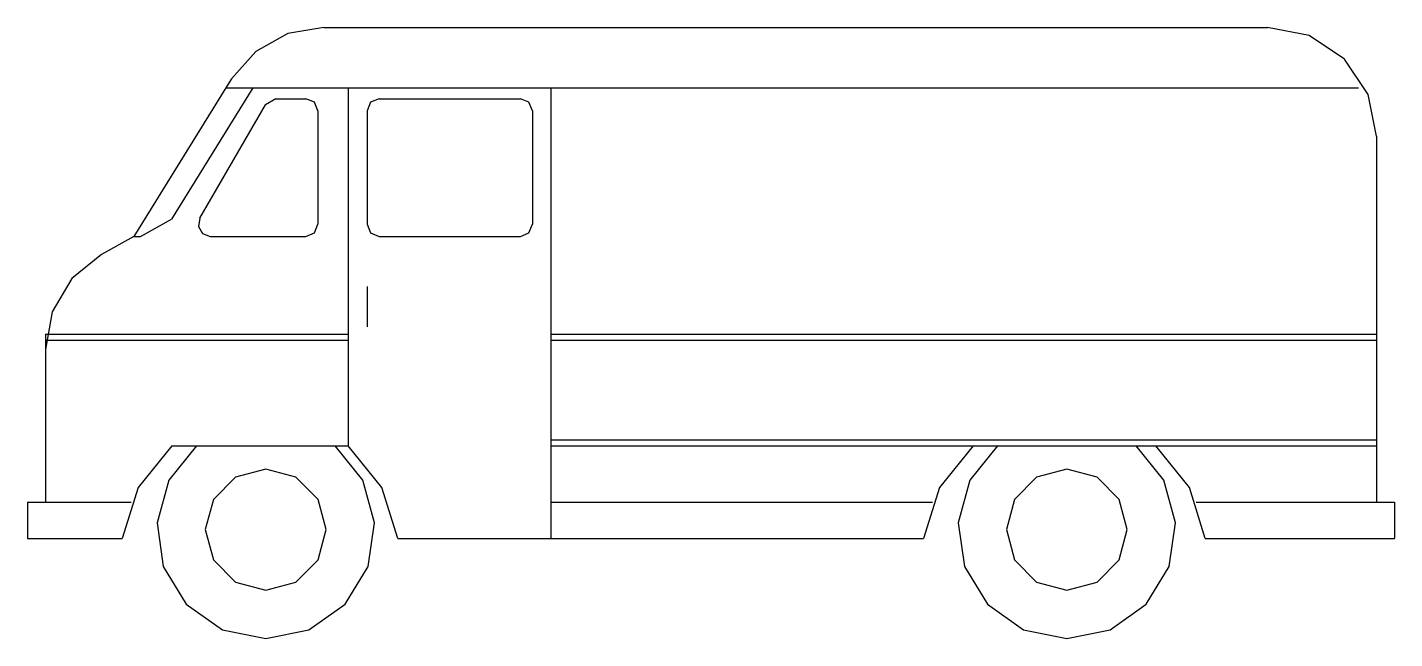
# Model space of a CAD drawing. Extents: x 12.25 to 17.19, y 3.41 to 5.62.
import ezdxf

# ---------------------------------------------------------------- set-up
doc = ezdxf.new("R2010")
doc.units = 0
doc.header["$MEASUREMENT"] = 0
doc.layers.get('0').update_dxf_attribs({"linetype": 'CONTINUOUS'})

msp = doc.modelspace()

# ---------------------------------------------------------------- linework, layer by layer
at = {"color": 0}
for points in [[(13.1882, 5.6011), (13.0721, 5.5367)], [(13.319, 5.6236), (13.1882, 5.6011)], [(13.319, 5.6236), (16.7331, 5.6236)], [(16.8841, 5.5937), (16.7331, 5.6236)], [(17.0116, 5.508), (16.8841, 5.5937)], [(13.0721, 5.5367), (12.984, 5.437)], [(17.0973, 5.3805), (17.0116, 5.508)], [(12.9639, 5.4047), (12.6309, 4.8675)], [(13.0615, 5.4047), (12.7671, 4.9294)], [(12.984, 5.437), (12.9639, 5.4047)], [(12.9639, 5.4047), (13.0615, 5.4047)], [(13.0615, 5.4047), (17.0616, 5.4047)], [(13.4072, 5.4047), (13.4072, 4.1105)], [(14.1399, 5.4047), (14.1399, 3.7751)], [(12.8696, 4.9331), (13.107, 5.344)], [(13.1451, 5.3657), (13.107, 5.344)], [(13.1451, 5.3657), (13.2534, 5.3657)], [(13.2846, 5.353), (13.2534, 5.3657)], [(13.2973, 5.3218), (13.2846, 5.353)], [(13.4879, 5.353), (13.4752, 5.3218)], [(13.5191, 5.3657), (13.4879, 5.353)], [(13.5191, 5.3657), (14.03, 5.3657)], [(14.0608, 5.353), (14.03, 5.3657)], [(14.0739, 5.3218), (14.0608, 5.353)], [(17.1272, 5.2296), (17.0973, 5.3805)], [(13.2973, 5.3218), (13.2973, 4.9114)], [(13.4752, 5.3218), (13.4752, 4.9114)], [(14.0739, 5.3218), (14.0739, 4.9114)], [(17.1272, 5.2296), (17.1272, 3.9063)], [(12.6555, 4.8675), (12.7671, 4.9294)], [(12.8696, 4.9331), (12.8647, 4.9036)], [(12.8647, 4.9036), (12.8794, 4.8777)], [(13.2846, 4.8802), (13.2973, 4.9114)], [(13.4752, 4.9114), (13.4879, 4.8802)], [(14.0608, 4.8802), (14.0739, 4.9114)], [(12.6309, 4.8675), (12.5145, 4.8027)], [(12.6309, 4.8675), (12.6555, 4.8675)], [(12.8794, 4.8777), (12.9077, 4.8675)], [(12.9077, 4.8675), (13.2534, 4.8675)], [(13.2534, 4.8675), (13.2846, 4.8802)], [(13.4879, 4.8802), (13.5191, 4.8675)], [(13.5191, 4.8675), (14.03, 4.8675)], [(14.03, 4.8675), (14.0608, 4.8802)], [(12.5145, 4.8027), (12.4066, 4.7149)], [(12.4066, 4.7149), (12.3361, 4.5948)], [(13.4756, 4.6862), (13.4756, 4.5407)], [(12.3361, 4.5948), (12.3115, 4.4582)], [(12.3115, 4.5136), (12.3115, 3.9063)], [(12.3115, 4.5136), (13.4072, 4.5136)], [(14.1399, 4.5136), (17.1272, 4.5136)], [(12.3115, 4.4919), (13.4072, 4.4919)], [(14.1399, 4.4919), (17.1272, 4.4919)], [(12.7687, 4.1105), (12.6465, 3.96)], [(12.8573, 4.1105), (12.7572, 3.9858)], [(12.7687, 4.1105), (13.4072, 4.1105)], [(13.4592, 3.9858), (13.3592, 4.1105)], [(13.5289, 3.96), (13.4072, 4.1105)], [(14.1399, 4.1322), (17.1272, 4.1322)], [(14.1399, 4.1105), (17.1272, 4.1105)], [(15.6674, 4.1105), (15.5456, 3.96)], [(15.756, 4.1105), (15.6559, 3.9858)], [(16.3579, 3.9858), (16.2579, 4.1105)], [(16.4502, 3.96), (16.3284, 4.1105)], [(13.1082, 4.0256), (12.9987, 3.9965)], [(13.2177, 3.9965), (13.1082, 4.0256)], [(16.0069, 4.0256), (15.8974, 3.9965)], [(16.1164, 3.9965), (16.0069, 4.0256)], [(12.6465, 3.96), (12.5895, 3.7751)], [(12.7572, 3.9858), (12.715, 3.8317)], [(12.9987, 3.9965), (12.9188, 3.9161)], [(13.2977, 3.9161), (13.2177, 3.9965)], [(13.5015, 3.8317), (13.4592, 3.9858)], [(13.5864, 3.7751), (13.5289, 3.96)], [(15.5456, 3.96), (15.4882, 3.7751)], [(15.6559, 3.9858), (15.6137, 3.8317)], [(15.8974, 3.9965), (15.8171, 3.9161)], [(16.1964, 3.9161), (16.1164, 3.9965)], [(16.4002, 3.8317), (16.3579, 3.9858)], [(16.5076, 3.7751), (16.4502, 3.96)], [(12.9188, 3.9161), (12.8893, 3.8071)], [(13.3272, 3.8071), (13.2977, 3.9161)], [(15.8171, 3.9161), (15.788, 3.8071)], [(16.2255, 3.8071), (16.1964, 3.9161)], [(12.2459, 3.9063), (12.6219, 3.9063)], [(12.2459, 3.9063), (12.2459, 3.7751)], [(14.1399, 3.9063), (15.5206, 3.9063)], [(16.4752, 3.9063), (17.1928, 3.9063)], [(17.1928, 3.9063), (17.1928, 3.7751)], [(12.715, 3.8317), (12.7375, 3.6734)], [(13.4789, 3.6734), (13.5015, 3.8317)], [(15.6137, 3.8317), (15.6362, 3.6734)], [(16.3776, 3.6734), (16.4002, 3.8317)], [(12.2459, 3.7751), (12.5895, 3.7751)], [(12.8893, 3.8071), (12.9188, 3.6976)], [(13.2977, 3.6976), (13.3272, 3.8071)], [(13.5864, 3.7751), (15.4882, 3.7751)], [(15.788, 3.8071), (15.8171, 3.6976)], [(16.1964, 3.6976), (16.2255, 3.8071)], [(16.5076, 3.7751), (17.1928, 3.7751)], [(12.7375, 3.6734), (12.8208, 3.5372)], [(12.9188, 3.6976), (12.9987, 3.6172)], [(13.2177, 3.6172), (13.2977, 3.6976)], [(13.3953, 3.5372), (13.4789, 3.6734)], [(15.6362, 3.6734), (15.7195, 3.5372)], [(15.8171, 3.6976), (15.8974, 3.6172)], [(16.1164, 3.6172), (16.1964, 3.6976)], [(16.294, 3.5372), (16.3776, 3.6734)], [(12.9987, 3.6172), (13.1082, 3.5881)], [(13.1082, 3.5881), (13.2177, 3.6172)], [(15.8974, 3.6172), (16.0069, 3.5881)], [(16.0069, 3.5881), (16.1164, 3.6172)], [(12.8208, 3.5372), (12.9516, 3.4454)], [(13.2649, 3.4454), (13.3953, 3.5372)], [(15.7195, 3.5372), (15.8503, 3.4454)], [(16.1632, 3.4454), (16.294, 3.5372)], [(12.9516, 3.4454), (13.1082, 3.413)], [(13.1082, 3.413), (13.2649, 3.4454)], [(15.8503, 3.4454), (16.0069, 3.413)], [(16.0069, 3.413), (16.1632, 3.4454)]]:
    msp.add_lwpolyline(points, dxfattribs=at)

doc.saveas('drawing.dxf')
